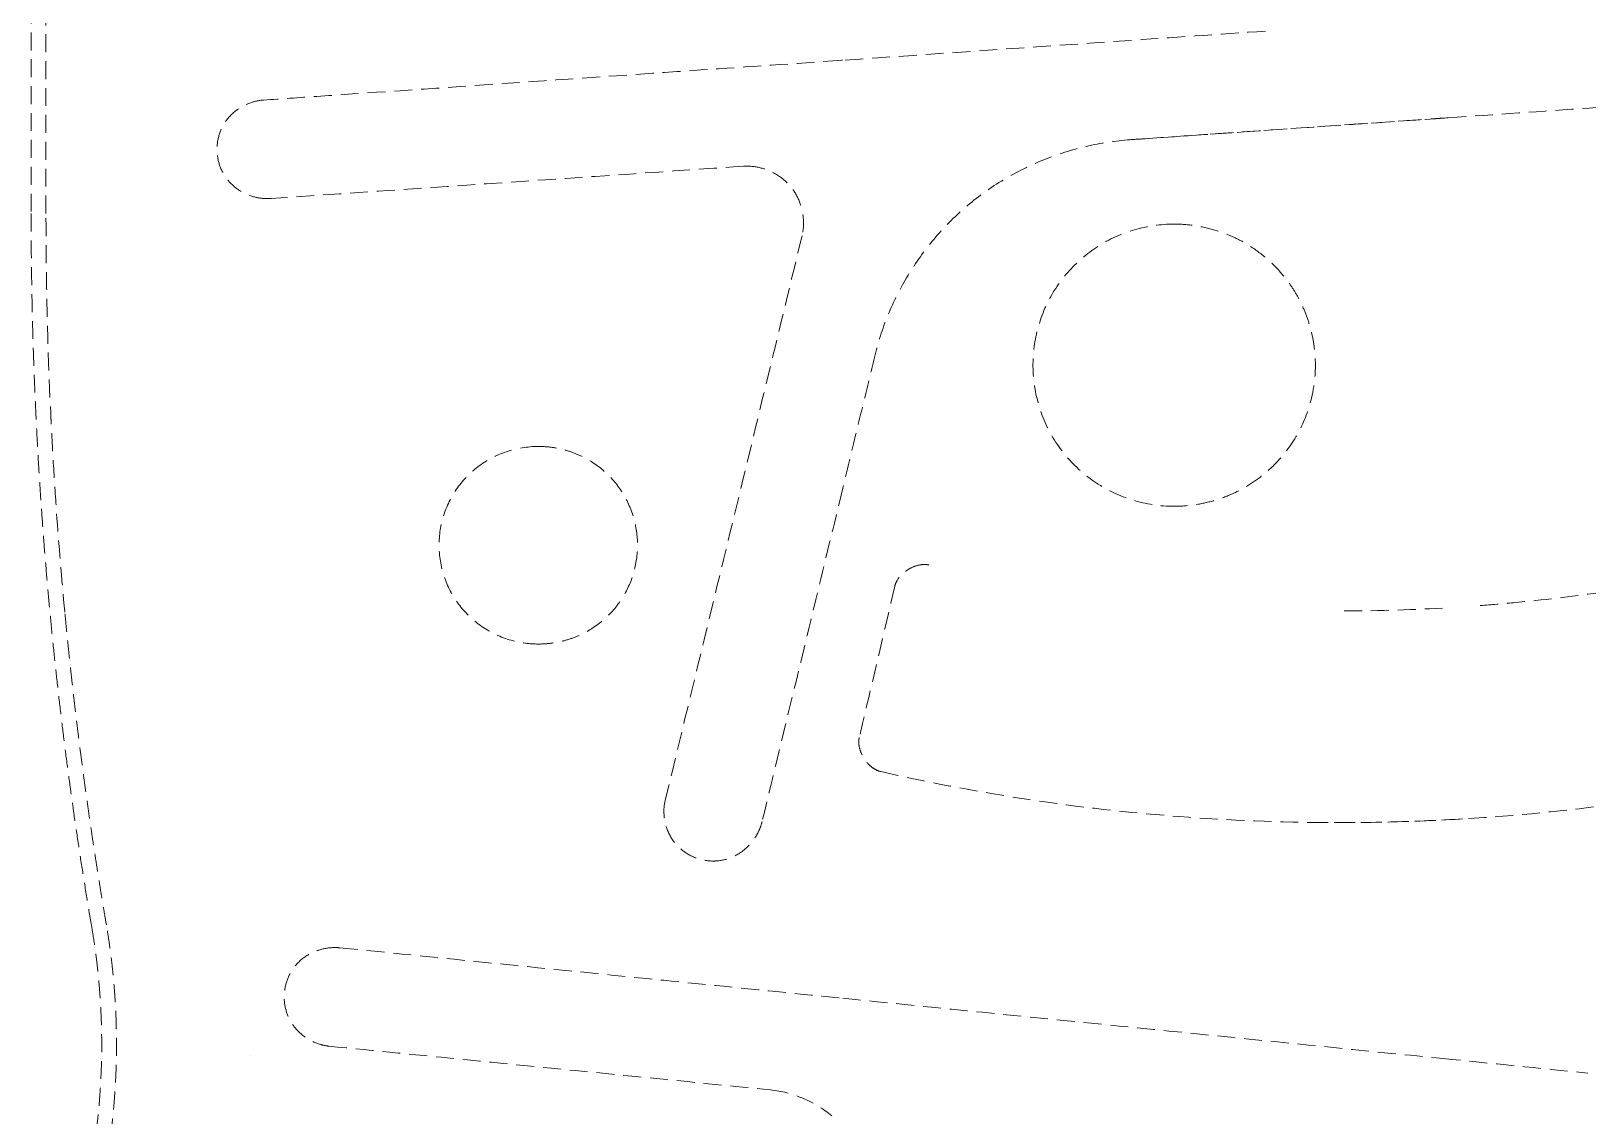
# Model space of a CAD drawing. Header units: millimetres. Extents: x -4194 to 3683, y -2760 to 1498.
# Drawn here: x -539.8 to -429.5, y -159.8 to -82.9 of the extents above; entities that cross this region are included whole.
import ezdxf

# ---------------------------------------------------------------- set-up
doc = ezdxf.new("R2010")
doc.units = ezdxf.units.MM
doc.linetypes.add('HIDDEN', pattern=[1.905, 1.27, -0.635])
doc.layers.add('DIKOM_ОБЪЕКТ', color=7, linetype='Continuous')

msp = doc.modelspace()

# ---------------------------------------------------------------- linework, layer by layer
at = {"layer": 'DIKOM_ОБЪЕКТ', "color": 7, "linetype": 'HIDDEN', "lineweight": 15, "extrusion": (-1, -3.06162e-16, -2.22045e-16)}
for p, q in [((-523.098, -94.758), (-523.036, -94.758)), ((-503.897, -112.321), (-503.898, -112.321)), ((-476.545, -120.686), (-476.554, -120.686)), ((-491.52, -141.701), (-491.498, -141.701)), ((-518.27, -147.835), (-518.327, -147.835))]:
    msp.add_line(p, q, dxfattribs=at)
at = {"layer": 'DIKOM_ОБЪЕКТ', "color": 7, "linetype": 'HIDDEN', "lineweight": 15}
for points, degree in [([(-539.82, 94.189), (-539.82, -95.811)], 1), ([(-538.768, -95.811), (-538.768, 94.189)], 1), ([(-482.331, -84.948), (-482.358, -84.95), (-482.386, -84.952), (-482.413, -84.954)], 3), ([(-460.899, -90.507), (-459.421, -90.405), (-457.942, -90.303), (-456.464, -90.201)], 3), ([(-461.96, -90.581), (-463.017, -90.654), (-465.091, -90.971), (-468.121, -91.933), (-470.96, -93.343), (-473.546, -95.18), (-475.792, -97.418), (-477.661, -99.978), (-479.12, -102.803), (-479.781, -104.792), (-480.03, -105.821)], 3), ([(-460.899, -90.507), (-461.255, -90.532), (-461.61, -90.556), (-461.966, -90.581)], 3), ([(-461.96, -90.581), (-461.962, -90.581), (-461.964, -90.581), (-461.966, -90.581)], 3), ([(-489.35, -92.461), (-493.098, -92.718), (-500.583, -93.228), (-511.751, -93.993), (-519.142, -94.499), (-522.82, -94.751)], 3), ([(-489.112, -92.452), (-489.191, -92.452), (-489.27, -92.455), (-489.35, -92.461)], 3), ([(-489.122, -92.452), (-489.122, -92.452), (-489.122, -92.452), (-489.122, -92.452)], 3), ([(-523.067, -94.758), (-523.068, -94.758), (-523.069, -94.758), (-523.071, -94.758)], 3), ([(-522.82, -94.751), (-522.892, -94.756), (-522.964, -94.758), (-523.036, -94.758)], 3), ([(-480.03, -105.821), (-480.284, -106.869), (-480.792, -108.968), (-481.555, -112.121), (-482.065, -114.228), (-482.32, -115.282)], 3), ([(-503.898, -112.321), (-503.898, -112.321), (-503.897, -112.321), (-503.897, -112.321)], 3), ([(-503.897, -112.321), (-503.885, -112.321), (-503.872, -112.321), (-503.86, -112.321)], 3), ([(-482.32, -115.282), (-482.957, -117.912), (-484.229, -123.169), (-486.135, -131.045), (-487.405, -136.29), (-488.04, -138.911)], 3), ([(-476.568, -120.687), (-476.562, -120.686), (-476.555, -120.686), (-476.549, -120.686)], 3), ([(-478.63, -122.211), (-478.63, -122.211), (-478.63, -122.211), (-478.63, -122.211)], 3), ([(-478.621, -122.215), (-478.621, -122.215), (-478.621, -122.215), (-478.621, -122.215)], 3), ([(-537.434, -124.059), (-537.435, -124.055), (-537.435, -124.05), (-537.436, -124.046)], 3), ([(-439.825, -123.774), (-442.283, -123.911), (-444.745, -123.98), (-447.207, -123.98)], 3), ([(-503.898, -126.321), (-503.899, -126.321), (-503.899, -126.321), (-503.9, -126.321)], 3), ([(-503.86, -126.321), (-503.873, -126.321), (-503.885, -126.321), (-503.898, -126.321)], 3), ([(-503.879, -126.321), (-503.879, -126.321), (-503.879, -126.321), (-503.879, -126.321)], 3), ([(-491.509, -141.701), (-491.509, -141.701), (-491.509, -141.701), (-491.509, -141.701)], 3), ([(-518.329, -147.835), (-518.328, -147.835), (-518.328, -147.835), (-518.327, -147.835)], 3), ([(-518.303, -147.835), (-518.302, -147.835), (-518.3, -147.835), (-518.299, -147.835)], 3), ([(-518.27, -147.835), (-518.164, -147.835), (-518.058, -147.84), (-517.95, -147.851)], 3), ([(-517.95, -147.851), (-514.033, -148.246), (-506.159, -149.035), (-494.269, -150.228), (-486.305, -151.027), (-482.32, -151.428)], 3), ([(-524.315, -155.494), (-524.315, -155.494), (-524.315, -155.494), (-524.315, -155.494)], 3), ([(-439.82, -155.698), (-436.392, -156.042), (-432.965, -156.387), (-429.537, -156.731)], 3)]:
    msp.add_open_spline(points, degree=degree, dxfattribs=at)
for points, knots in [([(-452.372, -82.884), (-455.697, -83.113), (-459.022, -83.342), (-469.01, -84.03), (-475.671, -84.489), (-482.331, -84.948)], [0, 0, 0, 0, 10.000086, 10.000086, 30.0381844, 30.0381844, 30.0381844, 30.0381844]), ([(-482.413, -84.954), (-485.737, -85.182), (-489.06, -85.411), (-496.94, -85.954), (-501.495, -86.267), (-510.566, -86.892), (-515.085, -87.203), (-520.841, -87.598), (-522.105, -87.684), (-523.366, -87.771)], [0, 0, 0, 0, 10.002231, 10.002231, 23.7680689, 23.7680689, 37.5313603, 37.5313603, 41.4097654, 41.4097654, 41.4097654, 41.4097654]), ([(-439.427, -89.026), (-436.102, -88.797), (-432.776, -88.567), (-418.735, -87.599), (-408.019, -86.86), (-397.309, -86.12)], [0, 0, 0, 0, 10.0000859, 10.0000859, 42.2258745, 42.2258745, 42.2258745, 42.2258745]), ([(-523.366, -87.771), (-523.696, -87.793), (-524.025, -87.869), (-524.679, -88.113), (-525.009, -88.294), (-525.625, -88.764), (-525.911, -89.071), (-526.32, -89.722), (-526.464, -90.065), (-526.639, -90.769), (-526.672, -91.14), (-526.621, -91.869), (-526.534, -92.235), (-526.258, -92.915), (-526.064, -93.237), (-525.589, -93.794), (-525.302, -94.034), (-524.681, -94.408), (-524.343, -94.549), (-523.703, -94.716), (-523.4, -94.758), (-523.098, -94.758)], [0.000017, 0.000017, 0.000017, 0.000017, 0.9999042, 0.9999042, 2.115836, 2.115836, 3.3401544, 3.3401544, 4.429076, 4.429076, 5.5193331, 5.5193331, 6.6203429, 6.6203429, 7.7236933, 7.7236933, 8.8247381, 8.8247381, 9.9140988, 9.9140988, 10.8278255, 10.8278255, 10.8278255, 10.8278255]), ([(-439.82, -89.053), (-440.017, -89.067), (-447.397, -89.576), (-454.778, -90.085), (-461.96, -90.581)], [0.65752261, 0.65752261, 0.65752261, 0.65752261, 0.66666667, 1, 1, 1, 1]), ([(-439.427, -89.026), (-440.147, -89.076), (-442.916, -89.267), (-447.949, -89.614), (-452.908, -89.956), (-455.818, -90.157), (-456.464, -90.201)], [0.65144778, 0.65144778, 0.65144778, 0.65144778, 0.68483967, 0.77988816, 0.88494173, 0.91491565, 0.91491565, 0.91491565, 0.91491565]), ([(-489.122, -92.452), (-488.732, -92.452), (-488.337, -92.515), (-487.556, -92.752), (-487.162, -92.939), (-486.437, -93.433), (-486.1, -93.756), (-485.611, -94.453), (-485.431, -94.82), (-485.176, -95.606), (-485.105, -96.037), (-485.099, -96.775), (-485.132, -97.089), (-485.206, -97.391)], [0, 0, 0, 0, 1.1759335, 1.1759335, 2.4562489, 2.4562489, 3.8131879, 3.8131879, 5.0125065, 5.0125065, 6.2929734, 6.2929734, 7.2260222, 7.2260222, 7.2260222, 7.2260222]), ([(-537.436, -124.046), (-537.659, -121.687), (-537.854, -119.333), (-538.104, -115.808), (-538.218, -114.047), (-538.333, -111.996), (-538.385, -110.971), (-538.407, -110.533), (-538.421, -110.24), (-538.428, -110.095), (-538.657, -105.23), (-538.768, -100.516), (-538.768, -95.811)], [0, 0, 0, 0, 0.25, 0.25, 0.375, 0.4375, 0.46875, 0.484375, 0.484375, 0.5, 0.5, 1, 1, 1, 1]), ([(-458.845, -96.561), (-459.793, -96.561), (-460.751, -96.7), (-462.571, -97.23), (-463.452, -97.629), (-465.038, -98.65), (-465.76, -99.276), (-467.003, -100.695), (-467.533, -101.505), (-468.32, -103.219), (-468.592, -104.135), (-468.876, -106), (-468.884, -106.968), (-468.628, -108.84), (-468.369, -109.763), (-467.604, -111.49), (-467.088, -112.308), (-465.865, -113.745), (-465.15, -114.381), (-463.577, -115.424), (-462.702, -115.836), (-460.844, -116.405), (-459.84, -116.561), (-458.845, -116.561)], [0, 0, 0, 0, 2.8462291, 2.8462291, 5.6888244, 5.6888244, 8.502337, 8.502337, 11.3474046, 11.3474046, 14.1608978, 14.1608978, 17.0066896, 17.0066896, 19.827709, 19.827709, 22.67224, 22.67224, 25.4890022, 25.4890022, 28.3331872, 28.3331872, 31.3177743, 31.3177743, 31.3177743, 31.3177743]), ([(-458.84, -96.561), (-458.352, -96.561), (-457.388, -96.633), (-455.951, -96.951), (-454.598, -97.463), (-453.352, -98.156), (-452.166, -99.062), (-451.223, -100.035), (-450.514, -100.992), (-450.023, -101.8), (-449.578, -102.734), (-449.217, -103.768), (-448.959, -104.892), (-448.825, -106.09), (-448.845, -107.364), (-449.099, -109.095), (-449.856, -111.246), (-451.191, -113.113), (-452.521, -114.351), (-453.635, -115.138), (-454.847, -115.764), (-456.144, -116.219), (-457.477, -116.495), (-458.376, -116.561), (-458.84, -116.561)], [0, 0, 0, 0, 0.0666667, 0.1333333, 0.2, 0.2666667, 0.3333333, 0.4, 0.4333333, 0.4666667, 0.5, 0.5333333, 0.5666667, 0.6, 0.6333333, 0.6666667, 0.7333333, 0.8, 0.8333333, 0.8666667, 0.9, 0.9333333, 0.9666667, 1, 1, 1, 1]), ([(-485.206, -97.391), (-485.991, -100.63), (-486.777, -103.869), (-490.009, -117.2), (-492.455, -127.291), (-494.901, -137.382)], [0, 0, 0, 0, 10.000007, 10.000007, 41.1539409, 41.1539409, 41.1539409, 41.1539409]), ([(-503.898, -112.321), (-504.662, -112.321), (-505.434, -112.449), (-506.876, -112.934), (-507.563, -113.299), (-508.753, -114.211), (-509.277, -114.76), (-510.128, -115.994), (-510.455, -116.7), (-510.857, -118.134), (-510.945, -118.878), (-510.885, -120.348), (-510.732, -121.089), (-510.214, -122.476), (-509.835, -123.136), (-508.91, -124.276), (-508.359, -124.774), (-507.119, -125.588), (-506.409, -125.899), (-505.1, -126.241), (-504.498, -126.321), (-503.9, -126.321)], [0.0000028, 0.0000028, 0.0000028, 0.0000028, 2.303173, 2.303173, 4.5894393, 4.5894393, 6.8198195, 6.8198195, 9.0962704, 9.0962704, 11.2901355, 11.2901355, 13.507238, 13.507238, 15.7349316, 15.7349316, 17.9238408, 17.9238408, 20.2036037, 20.2036037, 22.0070994, 22.0070994, 22.0070994, 22.0070994]), ([(-503.86, -112.321), (-503.516, -112.321), (-502.853, -112.371), (-501.875, -112.584), (-500.935, -112.932), (-499.772, -113.567), (-498.494, -114.68), (-497.408, -116.356), (-496.837, -118.322), (-496.836, -120.313), (-497.405, -122.276), (-498.483, -123.948), (-499.76, -125.064), (-500.931, -125.706), (-501.877, -126.057), (-502.856, -126.27), (-503.517, -126.321), (-503.86, -126.321)], [0, 0, 0, 0, 0.0454545, 0.0909091, 0.1363636, 0.1818182, 0.2727273, 0.3636364, 0.4545455, 0.5454545, 0.6363636, 0.7272727, 0.8181818, 0.8636364, 0.9090909, 0.9545455, 1, 1, 1, 1]), ([(-437.161, -123.597), (-436.359, -123.536), (-433.449, -123.286), (-428.725, -122.718), (-423.159, -121.796), (-417.852, -120.685), (-412.623, -119.357), (-407.438, -117.801), (-402.323, -116.02), (-398.978, -114.688), (-397.32, -113.985)], [0.38571826, 0.38571826, 0.38571826, 0.38571826, 0.41666667, 0.5, 0.58333333, 0.66666667, 0.75, 0.83333333, 0.91666667, 1, 1, 1, 1]), ([(-476.714, -120.694), (-476.921, -120.713), (-477.125, -120.768), (-477.52, -120.933), (-477.715, -121.044), (-478.123, -121.352), (-478.331, -121.57), (-478.545, -121.942), (-478.599, -122.074), (-478.63, -122.211)], [0, 0, 0, 0, 0.6210324, 0.6210324, 1.2841651, 1.2841651, 2.1529464, 2.1529464, 2.5729107, 2.5729107, 2.5729107, 2.5729107]), ([(-476.714, -120.694), (-476.698, -120.693), (-476.682, -120.691), (-476.629, -120.688), (-476.592, -120.687), (-476.554, -120.687)], [0.859837645, 0.859837645, 0.859837645, 0.859837645, 0.875, 0.875, 0.90879356, 0.90879356, 0.90879356, 0.90879356]), ([(-476.545, -120.686), (-476.529, -120.686), (-476.422, -120.688), (-476.318, -120.7), (-476.23, -120.721)], [0.88341426, 0.88341426, 0.88341426, 0.88341426, 0.9, 1, 1, 1, 1]), ([(-478.63, -122.211), (-479.392, -125.456), (-480.154, -128.701), (-480.994, -132.281), (-481.072, -132.616), (-481.151, -132.951)], [0, 0, 0, 0, 10.0000003, 10.0000003, 11.0319076, 11.0319076, 11.0319076, 11.0319076]), ([(-479.63, -135.361), (-476.38, -136.101), (-473.101, -136.727), (-466.283, -137.788), (-462.737, -138.206), (-455.606, -138.784), (-452.017, -138.943), (-444.817, -139.002), (-441.2, -138.899), (-433.981, -138.43), (-430.374, -138.062), (-423.22, -137.063), (-419.668, -136.432), (-412.66, -134.91), (-409.199, -134.021), (-402.927, -132.15), (-400.1, -131.206), (-397.309, -130.172)], [0, 0, 0, 0, 10.0061564, 10.0061564, 20.7059064, 20.7059064, 31.4698341, 31.4698341, 42.3094904, 42.3094904, 53.1724774, 53.1724774, 63.9810403, 63.9810403, 74.6896878, 74.6896878, 83.623812, 83.623812, 83.623812, 83.623812]), ([(-481.151, -132.951), (-481.181, -133.077), (-481.191, -133.209), (-481.179, -133.489), (-481.152, -133.639), (-481.054, -133.981), (-480.969, -134.17), (-480.734, -134.572), (-480.567, -134.781), (-480.269, -135.047), (-480.157, -135.13), (-479.91, -135.271), (-479.773, -135.328), (-479.63, -135.361)], [0, 0, 0, 0, 0.3888463, 0.3888463, 0.8413199, 0.8413199, 1.4542326, 1.4542326, 2.2378054, 2.2378054, 2.651822, 2.651822, 3.0900781, 3.0900781, 3.0900781, 3.0900781]), ([(-494.901, -137.382), (-494.977, -137.694), (-495.004, -138.022), (-494.971, -138.701), (-494.9, -139.06), (-494.65, -139.772), (-494.452, -140.13), (-493.97, -140.714), (-493.692, -140.957), (-493.078, -141.349), (-492.732, -141.501), (-492.096, -141.665), (-491.805, -141.701), (-491.516, -141.701)], [0, 0, 0, 0, 0.9659607, 0.9659607, 2.0402565, 2.0402565, 3.230809, 3.230809, 4.3127667, 4.3127667, 5.4190986, 5.4190986, 6.2867245, 6.2867245, 6.2867245, 6.2867245]), ([(-488.04, -138.911), (-488.082, -139.085), (-488.192, -139.419), (-488.436, -139.907), (-488.765, -140.38), (-489.297, -140.945), (-490.116, -141.481), (-490.947, -141.683), (-491.41, -141.701), (-491.498, -141.701)], [0, 0, 0, 0, 0.05, 0.1, 0.15, 0.2, 0.3, 0.4, 0.42353836, 0.42353836, 0.42353836, 0.42353836]), ([(-438.414, -138.716), (-439.993, -138.81), (-443.217, -138.951), (-446.679, -138.987), (-448.457, -138.972)], [0.60771138, 0.60771138, 0.60771138, 0.60771138, 0.66666667, 0.72417451, 0.72417451, 0.72417451, 0.72417451]), ([(-518.329, -147.835), (-518.698, -147.835), (-519.07, -147.896), (-519.794, -148.123), (-520.153, -148.3), (-520.79, -148.759), (-521.072, -149.052), (-521.493, -149.676), (-521.649, -150.007), (-521.856, -150.708), (-521.905, -151.088), (-521.878, -151.827), (-521.806, -152.195), (-521.554, -152.886), (-521.368, -153.217), (-520.912, -153.78), (-520.642, -154.022), (-520.034, -154.43), (-519.684, -154.597), (-519.125, -154.76), (-518.924, -154.8), (-518.721, -154.82)], [0, 0, 0, 0, 1.1146795, 1.1146795, 2.2948157, 2.2948157, 3.4831096, 3.4831096, 4.5572969, 4.5572969, 5.6783835, 5.6783835, 6.7750288, 6.7750288, 7.8870088, 7.8870088, 8.9550403, 8.9550403, 10.0996256, 10.0996256, 10.7143876, 10.7143876, 10.7143876, 10.7143876]), ([(-482.32, -151.428), (-476.458, -152.016), (-464.732, -153.195), (-450.563, -154.619), (-442.259, -155.453), (-439.82, -155.698)], [0, 0, 0, 0, 0.33333333, 0.66666667, 0.80526417, 0.80526417, 0.80526417, 0.80526417]), ([(-518.721, -154.82), (-515.463, -155.144), (-512.191, -155.469), (-504.381, -156.242), (-499.832, -156.692), (-492.665, -157.402), (-490.053, -157.66), (-487.44, -157.919)], [0, 0, 0, 0, 10.0022093, 10.0022093, 23.8022391, 23.8022391, 31.6943794, 31.6943794, 31.6943794, 31.6943794]), ([(-487.44, -157.919), (-486.658, -157.997), (-485.881, -158.205), (-484.417, -158.825), (-483.715, -159.25), (-483.094, -159.762)], [0, 0, 0, 0, 2.3614001, 2.3614001, 4.776062, 4.776062, 4.776062, 4.776062])]:
    msp.add_open_spline(points, degree=3, knots=knots, dxfattribs=at)
for points, weights in [([(-539.82, -95.811), (-539.82, -112.771), (-538.385, -129.671), (-535.526, -146.389)], [1, 0.997609924359, 0.997609924359, 1]), ([(-503.898, -112.321), (-503.898, -112.321), (-503.898, -112.321), (-503.898, -112.321)], [1.17033779675, 1.17033489047, 1.17033198423, 1.17032907802]), ([(-534.492, -146.213), (-535.749, -138.867), (-536.73, -131.479), (-537.434, -124.059)], [1, 0.999534151203, 0.999534151203, 1]), ([(-535.526, -146.389), (-534.16, -154.374), (-534.764, -162.451), (-537.302, -170.144)], [1, 0.980244208265, 0.980244208265, 1]), ([(-536.307, -170.472), (-533.715, -162.616), (-533.098, -154.367), (-534.492, -146.213)], [1, 0.980244208301, 0.980244208301, 1]), ([(-429.537, -156.731), (-429.537, -156.731), (-429.537, -156.731), (-429.537, -156.731)], [1.17137755802, 1.17151578224, 1.17165409009, 1.17179248154])]:
    msp.add_rational_spline(points, weights, degree=3, dxfattribs=at)

doc.saveas('drawing.dxf')
